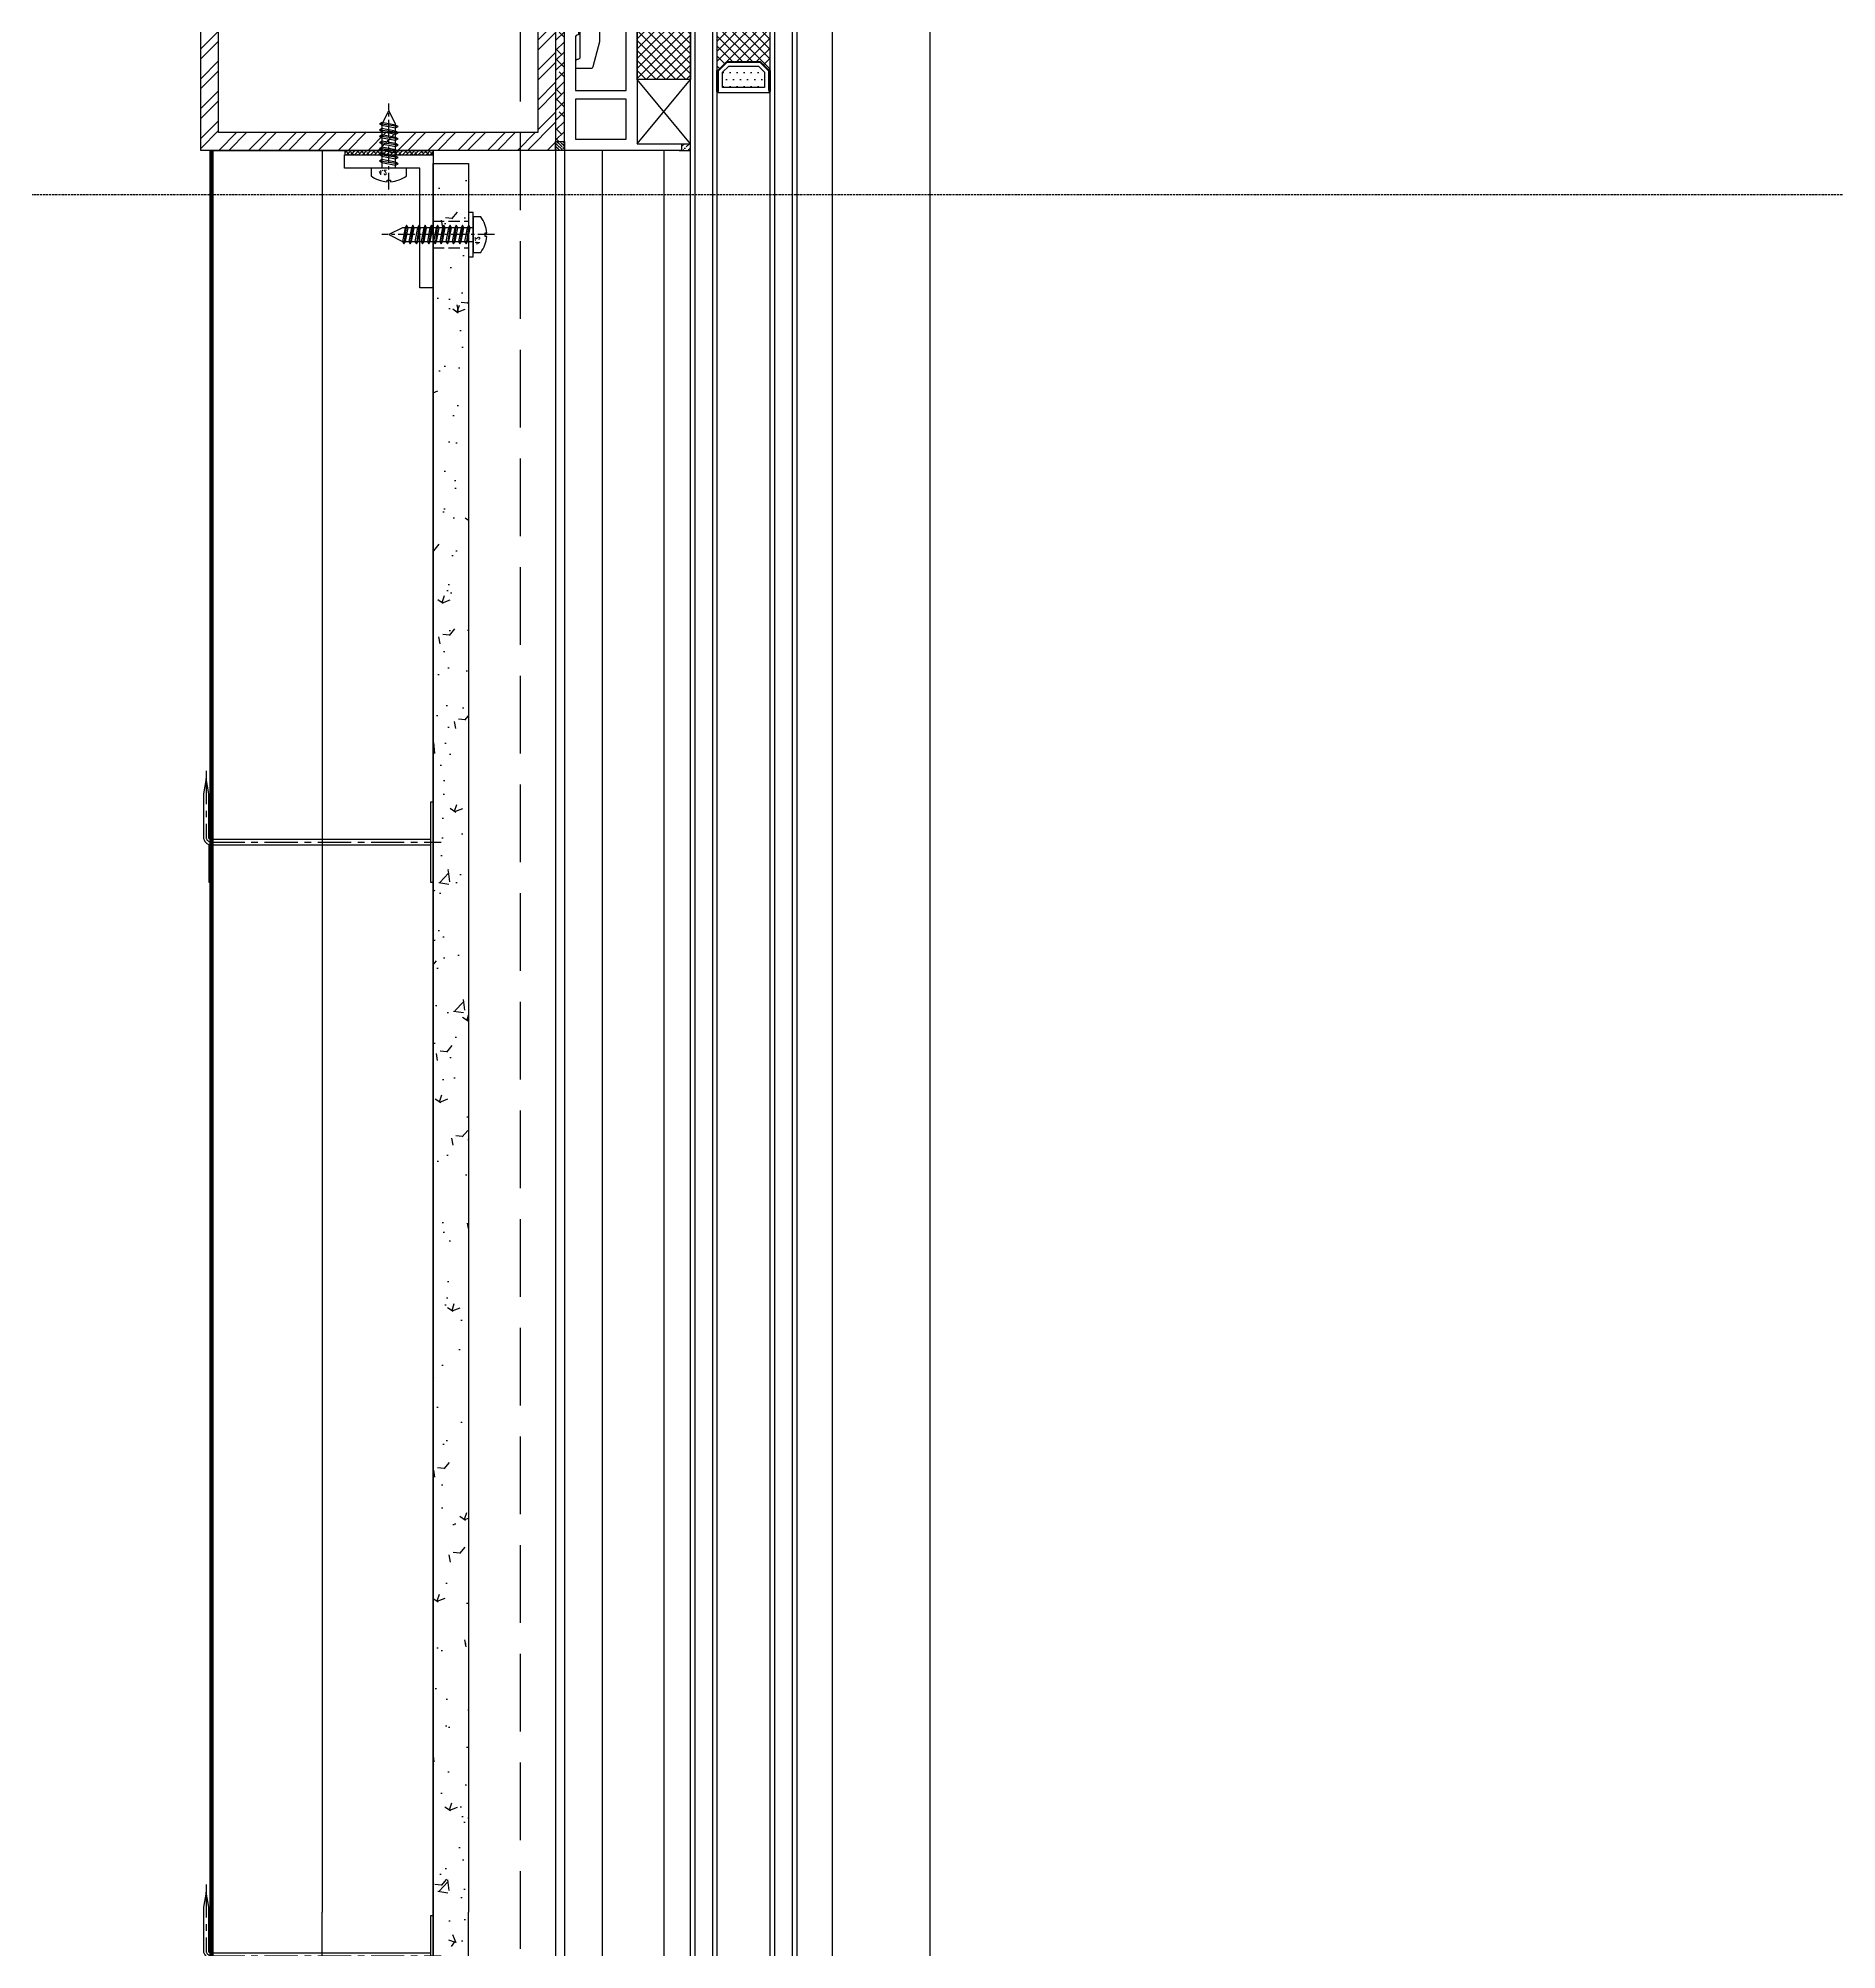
# Model space of a CAD drawing. Extents: x 220580 to 2027826, y -309201 to 71987.
# Drawn here: x 404677.1 to 405082.7, y -211924.6 to -211493.7 of the extents above; entities that cross this region are included whole.
import ezdxf
from ezdxf.enums import TextEntityAlignment as Align

# ---------------------------------------------------------------- set-up
doc = ezdxf.new("R2010")
doc.units = 0
for name, pattern in [('__DASH', [0.35, 0.25, -0.1]), ('AUSGEZOGEN', [0]), ('CENTER', [2, 1.25, -0.25, 0.25, -0.25]), ('DOTE', [2.4200000000000004, 2, -0.2, 0.02, -0.2]), ('ZN-CENTER', [2, 1.25, -0.25, 0.25, -0.25]), ('ZN-DASH', [0.35, 0.25, -0.1])]:
    doc.linetypes.add(name, pattern=pattern)
for name, color, linetype in [('!ZN1-填充-8', 8, 'Continuous'), ('!ZN3-其它材质幕墙-60', 60, 'Continuous'), ('!ZN3-玻璃幕墙-4', 4, 'Continuous'), ('!ZN3-铝板幕墙-3', 3, 'Continuous'), ('!ZN4-辅助材料-1', 1, 'Continuous'), ('!ZN4-配件-11', 11, 'Continuous'), ('!ZN5-钢材投影-40', 40, 'Continuous'), ('!ZN5-铝材投影-112', 112, 'Continuous'), ('!ZN5-铝材断面-6', 6, 'Continuous'), ('!ZN6-虚线-8', 8, 'ZN-DASH'), ('11紧固件', 11, 'Continuous'), ('2钢材断面', 2, 'Continuous'), ('A-AXIS-DOTE', 14, 'DOTE'), ('A-AXIS-DP', 126, 'Continuous'), ('A_Hatch', 8, 'Continuous'), ('BM', 8, '保温棉'), ('Fill', 8, 'Continuous'), ('型材截面颜色', 253, 'Continuous')]:
    doc.layers.add(name, color=color, linetype=linetype)
for name, color, linetype, lineweight in [('0CABR-填充', 8, 'Continuous', 5), ('0CABR-密封材料、垫片', 195, 'Continuous', 9), ('0填充', 8, 'Continuous', 13)]:
    doc.layers.add(name, color=color, linetype=linetype, lineweight=lineweight)
doc.styles.add('DHTEXT-1', font='ROMANS.shx', dxfattribs={"width": 0.7, "bigfont": 'CHINESE.shx'})
doc.linetypes.add('保温棉', pattern='A,0.006248399999999999,-6.2484,[134,ltypeshp.shx,S=6.2484,R=0,X=-6.2484,Y=0],-12.4968,[134,ltypeshp.shx,S=6.2484,R=180,X=6.2484,Y=0],-6.2484', length=24.9998484)

# ---------------------------------------------------------------- blocks, each defined once
blk = doc.blocks.new('20250821141233')
at = {"layer": 'A-AXIS-DOTE', "linetype": '__DASH', "ltscale": 2}
blk.add_line((131047.6927908896, 12500), (109500.0000000005, 12500.00000000012), dxfattribs=at)
blk = doc.blocks.new('20250822090122')
at = {"layer": 'A_Hatch'}
h = blk.add_hatch(dxfattribs=at)
h.set_pattern_fill('ANSI32', color=256)
h.set_pattern_definition([(45, (-80, -40), (-3.367596045400933, 3.367596045400933), []), (45, (-77.75493500000448, -40), (-3.367596045400933, 3.367596045400933), [])])
h.paths.add_polyline_path([(0, 40), (-80, 40), (-80, -40), (0, -40)])
h.paths.add_polyline_path([(-4, 36), (-4, -36), (-76, -36), (-76, 36)], flags=16)
at = {"layer": '2钢材断面'}
for points in [[(-80, 40), (0, 40), (0, -40), (-80, -40)], [(-76, 36), (-4, 36), (-4, -36), (-76, -36)]]:
    blk.add_lwpolyline(points, close=True, dxfattribs=at)
blk = doc.blocks.new('20230625105620')
at = {"layer": '0CABR-填充'}
h = blk.add_hatch(dxfattribs=at)
h.set_pattern_fill('ANSI38', color=256, scale=0.3, angle=90.00000000000001)
h.set_pattern_definition([(135, (669.6330778690171, -11486.45394119481), (-0.6735192090801863, -0.6735192090801866), []), (225, (669.6330778690171, -11486.45394119481), (-0.6735192090801858, -2.02055762724056), [2.38125, -1.42875])])
h.paths.add_polyline_path([(-5.199999999720603, 3.69999999992433), (-5.199999999953434, 4.500000000203727), (-8.5, 4.499999999970896), (-8.49999999976717, 7.499999999970896), (-5.199999999953434, 7.499999999970896), (-5.199999999953434, 8.300000000017462), (-9.49999999976717, 8.300000000017462), (-9.5, 3.69999999992433)])
h = blk.add_hatch(dxfattribs=at)
h.set_pattern_fill('ANSI38', color=256, scale=0.3, angle=90)
h.set_pattern_definition([(135, (669.6330778690754, -11486.45394119481), (-0.6735192090801865, -0.6735192090801864), []), (225, (669.6330778690754, -11486.45394119481), (-0.6735192090801867, -2.020557627240559), [2.38125, -1.42875])])
h.paths.add_polyline_path([(-5.199999999662396, 3.69999999992433), (-5.199999999895226, 4.500000000203727), (-8.499999999941792, 4.499999999970896), (-8.499999999708962, 7.499999999970896), (-5.199999999895226, 7.499999999970896), (-5.199999999895226, 8.300000000017462), (-9.499999999708962, 8.300000000017462), (-9.499999999941792, 3.69999999992433)])
h = blk.add_hatch(dxfattribs=at)
h.set_pattern_fill('ANSI38', color=256, scale=0.3, angle=90.00000000000001)
h.set_pattern_definition([(135, (669.6330778687843, -11498.45394119481), (-0.6735192090801863, -0.6735192090801866), []), (225, (669.6330778687843, -11498.45394119481), (-0.6735192090801858, -2.02055762724056), [2.38125, -1.42875])])
h.paths.add_polyline_path([(-5.199999999953434, -8.30000000007567), (-5.200000000186265, -7.499999999796273), (-8.50000000023283, -7.500000000029104), (-8.5, -4.500000000029104), (-5.200000000186265, -4.500000000029104), (-5.200000000186265, -3.699999999982538), (-9.5, -3.699999999982538), (-9.50000000023283, -8.30000000007567)])
h = blk.add_hatch(dxfattribs=at)
h.set_pattern_fill('ANSI38', color=256, scale=0.3, angle=90)
h.set_pattern_definition([(135, (669.6330778688425, -11498.45394119481), (-0.6735192090801865, -0.6735192090801864), []), (225, (669.6330778688425, -11498.45394119481), (-0.6735192090801867, -2.020557627240559), [2.38125, -1.42875])])
h.paths.add_polyline_path([(-5.199999999895226, -8.30000000007567), (-5.200000000128057, -7.499999999796273), (-8.500000000174623, -7.500000000029104), (-8.499999999941792, -4.500000000029104), (-5.200000000128057, -4.500000000029104), (-5.200000000128057, -3.699999999982538), (-9.499999999941792, -3.699999999982538), (-9.500000000174623, -8.30000000007567)])
at = {"layer": '!ZN4-辅助材料-1'}
for points in [[(-5.199999999662396, 3.69999999992433), (-5.199999999895226, 4.500000000203727), (-8.499999999941792, 4.499999999970896), (-8.499999999708962, 7.499999999970896), (-5.199999999895226, 7.499999999970896), (-5.199999999895226, 8.300000000017462), (-9.499999999708962, 8.300000000017462), (-9.499999999941792, 3.69999999992433), (-5.199999999662396, 3.69999999992433)], [(-5.199999999662396, -3.700000000215368), (-5.199999999895226, -4.500000000261934), (-8.499999999941792, -4.500000000261934), (-8.499999999708962, -7.500000000029104), (-5.199999999895226, -7.500000000261934), (-5.199999999895226, -8.30000000007567), (-9.499999999708962, -8.30000000007567), (-9.499999999941792, -3.699999999982538), (-5.199999999662396, -3.700000000215368)]]:
    blk.add_lwpolyline(points, dxfattribs=at)
at = {"layer": '!ZN5-铝材投影-112'}
blk.add_lwpolyline([(-4.499999999767169, 3.999999999970896), (-4.5, -4.000000000029104, -0.4142135623702536), (-4.999999999767169, -4.500000000029104), (-7.999999999767169, -4.500000000029104, 0.414213562373095), (-8.49999999976717, -5.000000000029104), (-8.49999999976717, -7.000000000029104, 0.414213562373095), (-7.999999999767169, -7.500000000029104), (-4.499999999476131, -7.500000000025466, -0.414213562373095), (-3.999999999476131, -8.000000000025466), (-3.999999999476131, -19.00000000002547, -0.414213562373095), (-4.499999999476131, -19.50000000002547, 0.414213562373095), (-4.999999999476131, -20.00000000002547), (-4.999999999476131, -21.50000000002547), (-1.491358648519963, -21.5000000000291, 0.3394542588629411), (-1.008395735407248, -21.12940952254576), (0.5, -15.5000000000291), (0.5, -0.5000000000291038), (0, -2.91038304567337e-11), (0.5, 0.4999999999708962), (0.5000000002328306, 15.4999999999709), (-1.008395735174417, 21.12940952248755, 0.3394542588629411), (-1.491358648519963, 21.4999999999709), (-4.999999999476131, 21.49999999996726), (-4.999999999476131, 19.99999999996726, 0.414213562373095), (-4.499999999476131, 19.49999999996726, -0.414213562373095), (-3.999999999476131, 18.99999999996726), (-3.999999999476131, 7.999999999967258, -0.414213562373095), (-4.499999999476131, 7.499999999967258), (-7.999999999767169, 7.499999999970896, 0.414213562373095), (-8.49999999976717, 6.999999999970896), (-8.49999999976717, 4.999999999970896, 0.414213562373095), (-7.999999999767169, 4.499999999970896), (-4.999999999767169, 4.499999999970896, -0.4142135623688329), (-4.499999999767169, 3.999999999970896)], format="xyb", close=True, dxfattribs=at)
at = {"layer": '0CABR-密封材料、垫片'}
for points in [[(-5.199999999720603, 3.69999999992433), (-5.199999999953434, 4.500000000203727), (-8.5, 4.499999999970896), (-8.49999999976717, 7.499999999970896), (-5.199999999953434, 7.499999999970896), (-5.199999999953434, 8.300000000017462), (-9.49999999976717, 8.300000000017462), (-9.5, 3.69999999992433), (-5.199999999720603, 3.69999999992433)], [(-5.199999999720603, -3.700000000215368), (-5.199999999953434, -4.500000000261934), (-8.5, -4.500000000261934), (-8.49999999976717, -7.500000000029104), (-5.199999999953434, -7.500000000261934), (-5.199999999953434, -8.30000000007567), (-9.49999999976717, -8.30000000007567), (-9.5, -3.699999999982538), (-5.199999999720603, -3.700000000215368)]]:
    blk.add_lwpolyline(points, dxfattribs=at)
blk = doc.blocks.new('20240131155736')
at = {"layer": '!ZN1-填充-8'}
h = blk.add_hatch(dxfattribs=at)
h.set_pattern_fill('ANSI36', color=256, scale=0.5, angle=270, style=0)
h.set_pattern_definition([(315, (4155.516182055328, -11794.82250172619), (1.543481520808761, -0.4209495056751171), [1.984375, -0.396875, 0, -0.396875])])
h.paths.add_polyline_path([(-0.7497986001617392, 0.7500036128367356), (-0.7497986001617392, -0.7500036128367356), (1.250202532093681, -0.7500036128367356), (1.250202532093681, 0.7500036128367356)])
at = {"layer": '!ZN4-辅助材料-1', "linetype": 'AUSGEZOGEN'}
blk.add_line((-1.250202532108233, 0.749996387068677), (1.250202532108233, 0.7500036128367356), dxfattribs=at)
blk = doc.blocks.new('20240131160147')
at = {"layer": '!ZN5-铝材断面-6'}
blk.add_lwpolyline([(-3.359996820086963, 1.24972521692689), (-3.360017300714389, 19.749725232934), (-0.8600173007143894, 19.749725232934), (-0.8599968200869625, -10.750274787526), (9.139988671027822, -10.75027476862306), (9.139988671027822, -12.25027476862306), (-17.2600001134706, -12.25027476875402), (-17.2600001134706, 15.24972523121687, -0.414213562373095), (-16.2600001134706, 16.24972523121687), (-15.06000012539153, 16.24972523121687, -0.414213562373095), (-14.06000012539153, 15.24972523121687), (-14.06000012539153, 13.74972523121687), (-14.2600001134706, 13.74972523121687, 0.414213562373095), (-14.7600001134706, 13.24972523121687), (-14.7600001134706, 1.249725235698861)], format="xyb", close=True, dxfattribs=at)
blk.add_lwpolyline([(-14.7600001134706, -0.7502747643011389), (-14.7600001134706, -9.750274768754025), (-3.359996820086963, -9.750274787525996), (-3.359996820086963, -0.7502747830731096)], close=True, dxfattribs=at)
at = {"layer": '!ZN1-填充-8', "ltscale": 50, "xscale": -1, "rotation": 180}
blk.add_blockref('20240131155736', (9.889797354408074, -11.50027115578996), dxfattribs=at)
blk = doc.blocks.new('20250822102610', base_point=(-89164.55327459493, -87453.63117898782))
at = {"layer": '!ZN1-填充-8'}
h = blk.add_hatch(dxfattribs=at)
h.set_pattern_fill('ANSI37', color=256, angle=-1.272221872585407e-14, style=0)
h.set_pattern_definition([(44.99999999999999, (0, 0), (-1.122532015133644, 1.122532015133644), []), (135, (0, 0), (-1.122532015133644, -1.122532015133644), [])])
edge = h.paths.add_edge_path()
edge.add_line((-89165.05327484866, -87423.13117512563), (-89151.55327484867, -87423.13118085341))
edge.add_line((-89151.55327484867, -87423.13118085341), (-89152.55327484867, -87424.13118000627))
edge.add_line((-89152.55327484867, -87424.13118000627), (-89152.55327484867, -87439.13118438769))
edge.add_line((-89152.55327484867, -87439.13118438769), (-89164.55327484867, -87439.13117682973))
edge.add_line((-89164.55327484867, -87439.13117682973), (-89164.55327484867, -87423.63117784967))
edge.add_arc((-89165.05327484867, -87423.63117512563), 0.5000000000074204, 359.9996878473482, 449.9999999983324)
at = {"layer": '!ZN1-填充-8', "ltscale": 100}
for p, q in [((-89152.5532746931, -87453.63117898782), (-89164.55327484867, -87439.13117682973)), ((-89164.55327459493, -87453.63117898782), (-89152.55327484867, -87439.13118438756))]:
    blk.add_line(p, q, dxfattribs=at)
at = {"layer": '!ZN4-辅助材料-1', "linetype": 'AUSGEZOGEN'}
blk.add_lwpolyline([(-89165.05327484866, -87423.13117512563), (-89151.55327484867, -87423.13118085341), (-89152.55327484867, -87424.13118000627), (-89152.55327484867, -87439.13118438769), (-89164.55327484867, -87439.13117682973), (-89164.55327484867, -87423.63117784967, 0.4142151580810171), (-89165.05327484866, -87423.13117512563), (-89165.05327484866, -87423.13117512563)], format="xyb", dxfattribs=at)
blk.add_lwpolyline([(-89152.55327484867, -87439.13118438768), (-89164.55327467559, -87439.13117716176), (-89164.55327469764, -87442.13117353823)], dxfattribs=at)
blk.add_lwpolyline([(-89164.55327459965, -87439.13117716176), (-89164.55327459493, -87453.63117898782), (-89152.5532746931, -87453.63117898782), (-89152.55327469783, -87439.13117716176)], close=True, dxfattribs=at)
blk = doc.blocks.new('20250822103338', base_point=(-89182.55327602196, -87455.13117897836))
at = {"layer": '0填充'}
h = blk.add_hatch(dxfattribs=at)
h.set_pattern_fill('ANSI38', color=256, angle=360, style=0)
h.set_pattern_definition([(45, (0, 0), (-1.122532015133644, 1.122532015133644), []), (134.9999999999999, (0, 0), (-3.367596045400932, 1.122532015133645), [3.96875, -2.38125])])
h.paths.add_polyline_path([(-89182.553276022, -87453.13117897836), (-89180.55327602198, -87453.13117897836), (-89180.55327602211, -87427.6311789784), (-89182.55327602211, -87427.6311789784)])
at = {"layer": '型材截面颜色', "ltscale": 60}
h = blk.add_hatch(dxfattribs=at)
h.set_pattern_fill('ANSI36', color=256, scale=0.3, angle=90.00000000000001)
h.set_pattern_definition([(135, (0, 0), (-0.9260889124852567, 0.2525697034050699), [1.190625, -0.238125, 0, -0.238125])])
h.paths.add_polyline_path([(-89182.55327602196, -87455.13117898106), (-89182.55327602196, -87453.13104161006), (-89180.55326710995, -87453.1311102956), (-89180.55326710995, -87455.13124766659)])
at = {"layer": '!ZN4-辅助材料-1'}
for points in [[(-89180.55327602195, -87427.6311789784), (-89182.55327602195, -87427.6311789784), (-89182.55327602196, -87453.13117897836), (-89180.55327602196, -87453.13117897836)], [(-89182.55327602196, -87455.13117897836), (-89182.55327602196, -87453.13104160737), (-89180.55326570052, -87453.13103338321), (-89180.55326570052, -87455.1311707542)]]:
    blk.add_lwpolyline(points, close=True, dxfattribs=at)
at = {"layer": '0CABR-密封材料、垫片'}
blk.add_lwpolyline([(-89180.55327602195, -87427.6311789784), (-89182.55327602195, -87427.6311789784), (-89182.55327602196, -87455.13117897836), (-89180.55327602196, -87455.13117897836)], close=True, dxfattribs=at)
blk = doc.blocks.new('20250822103828')
at = {"layer": '!ZN4-辅助材料-1', "ltscale": 100}
for name, p in [('20250822102610', (18.40000010126096, 1.499999990541255)), ('20250822103338', (0, 0))]:
    blk.add_blockref(name, p, dxfattribs=at)
at = {"layer": '!ZN6-虚线-8', "ltscale": 50}
blk.add_blockref('20240131160147', (19.26000011348515, 12.25027476875402), dxfattribs=at)
blk = doc.blocks.new('*U281')
at = {"layer": '!ZN1-填充-8'}
h = blk.add_hatch(dxfattribs=at)
h.set_pattern_fill('ANSI37', color=256, scale=0.5, style=0)
h.set_pattern_definition([(45, (104147.152268232, 29987.51196815458), (-1.122532015133644, 1.122532015133644), []), (135, (104147.152268232, 29987.51196815458), (-1.122532015133644, -1.122532015133644), [])])
h.paths.add_polyline_path([(-5.000001026521204, -7.999999998435669), (-19.0000010265212, -7.999999998435669), (-18.0000010265212, -8.99999999843567), (-18.0000010265212, -21.99999999843567), (-17.7500010265212, -21.99999999843567), (-15.7500010265212, -19.99999999843567), (-8.250001026521204, -19.99999999843567), (-6.250001026521204, -21.99999999843567), (-6.000001026521204, -21.99999999843567), (-6.000001026521204, -8.99999999843567)])
h = blk.add_hatch(dxfattribs=at)
h.set_pattern_fill('DOTS', color=8, angle=-1.272221872585407e-14, style=0)
h.set_pattern_definition([(0, (104147.152268232, 29987.51196815458), (0.7937500000000003, 1.5875), [0, -1.5875])])
h.paths.add_polyline_path([(-15.33578673216107, -21.00000143289799), (-8.664213388663484, -21.00000143289799), (-7.249997335646185, -22.41421748591165), (-7.249997335646185, -25.80000143289726), (-16.74999733564619, -25.80000143289726), (-16.74999733564619, -22.41421203638674)])
for points in [[(-18, -26.75000102790364), (-18, -22.00000102790364), (-17.75, -22.00000102790364), (-17.75, -26.75000102790364)], [(-6.25, -26.75000102790364), (-6.25, -22.00000102790364), (-6, -22.00000102790364), (-6, -26.75000102790364)]]:
    blk.add_hatch(color=256, dxfattribs=at).paths.add_polyline_path(points)
for p, q in [((-23, -8.000001027907274), (-23.00000000001455, -968.0852176075241)), ((-19.00000102947524, -7.999999998435669), (-19.00000102947524, -968.0852165780561)), ((-4.999999091349309, -7.999999998435669), (-4.999999091363861, -968.0852165780561)), ((-1.000000120824552, -8.000001027907274), (-1.000000120839104, -968.0852176075241))]:
    blk.add_line(p, q, dxfattribs=at)
at = {"layer": '!ZN3-玻璃幕墙-4'}
for points in [[(-24.00000000001455, -968.0852176075241), (-24, -9.000001027907274), (-23, -8.000001027907274), (-19, -8.000001027907274), (-18, -9.000001027907274), (-18.00000000001455, -968.0852176075241)], [(-6.000000000014552, -968.0852176075241), (-6, -9.000001027903636), (-5, -8.000001027903636), (-1, -8.000001027903636), (0, -9.000001027903636), (-1.455191522836685e-11, -968.0852176075241)]]:
    blk.add_lwpolyline(points, dxfattribs=at)
at = {"layer": '!ZN4-辅助材料-1'}
for points in [[(-5.000001026521204, -7.999999998435669), (-19.0000010265212, -7.999999998435669), (-18.0000010265212, -8.99999999843567), (-18.0000010265212, -21.99999999843567), (-17.7500010265212, -21.99999999843567), (-15.7500010265212, -19.99999999843567), (-8.250001026521204, -19.99999999843567), (-8.250001026521204, -19.99999999843567), (-6.250001026521204, -21.99999999843567), (-6.000001026521204, -21.99999999843567), (-6.000001026521204, -8.99999999843567), (-5.000001026521204, -7.999999998435669)], [(-15.74999993958045, -20.00000102790364), (-8.250000060419552, -20.00000102790364), (-6.250000060419552, -22.00000102790364), (-6.250000060419552, -27.00000102790364), (-17.75000006041955, -27.00000102790364), (-17.75000006041955, -22.00000102790364)], [(-15.33578673216107, -21.00000143289799), (-8.664213388663484, -21.00000143289799), (-7.249997335646185, -22.41421748591165), (-7.249997335646185, -25.80000143289726), (-16.74999733564619, -25.80000143289726), (-16.74999733564619, -22.41421203638674)], [(-18, -26.75000102790364), (-18, -22.00000102790364), (-17.75, -22.00000102790364), (-17.75, -26.75000102790364)], [(-6.25, -26.75000102790364), (-6.25, -22.00000102790364), (-6, -22.00000102790364), (-6, -26.75000102790364)]]:
    blk.add_lwpolyline(points, close=True, dxfattribs=at)
blk.add_lwpolyline([(-17.74999853286135, -26.40000038206927), (-17.65000006041373, -26.40000038206927), (-17.65000006041373, -22.04142079812664), (-15.70857608562801, -20.09999682333728), (-8.291423709393712, -20.09999682333728), (-6.349998532867176, -22.04142199986745), (-6.349998532867176, -26.40000102790509), (-6.250000060419552, -26.40000102790509), (-6.349998532867176, -26.40000102790509)], dxfattribs=at)
at = {"layer": '!ZN5-钢材投影-40', "ltscale": 0.3}
blk.add_line((-54.39999999999418, 1581.043944397796), (-54.39999999999418, -968.0852176075241), dxfattribs=at)
at = {"layer": '!ZN5-铝材投影-112'}
for p, q in [((7.999997113627614, 1581.043944397796), (7.999997113627614, -968.0852176075241)), ((30.0000000448199, 1581.043944397796), (30.0000000448199, -968.0852176075241)), ((-52.40170605068852, -39.99999999995634), (-52.40170605068852, -968.0852176075241)), ((-43.9017349172791, -39.99999999995634), (-43.9017349172791, -968.0852176075241)), ((-30.00001585268183, -39.99999999995634), (-30.00001585268183, -968.0852176075241))]:
    blk.add_line(p, q, dxfattribs=at)
at = {"layer": '!ZN6-虚线-8', "color": 8, "linetype": 'ZN-DASH', "ltscale": 70}
blk.add_line((-62.39999999999418, 1581.043944397796), (-62.39999999999418, -968.0852176075241), dxfattribs=at)
at = {"layer": 'Defpoints', "color": 250}
blk.add_point((-6.000001026521204, -20.00000102790364), dxfattribs=at)
at = {"layer": '!ZN4-辅助材料-1', "ltscale": 100}
blk.add_blockref('20250822103828', (-54.39999999999418, -40), dxfattribs=at)
at = {"layer": '!ZN5-铝材断面-6', "ltscale": 100}
blk.add_blockref('20250822090122', (-54.39999999999418, 0), dxfattribs=at)
at = {"layer": '0CABR-填充', "ltscale": 20}
blk.add_blockref('20230625105620', (-44.9000000001688, 0), dxfattribs=at)
blk = doc.blocks.new('*U1909')
at = {"linetype": 'ByBlock', "ltscale": 15}
blk.add_lwpolyline([(0.599999999627471, 0.599999999627471), (0.599999999627471, 50.00000000000342, -0.414213562373095), (1.199999999254942, 50.5999999996309), (10.93635668896604, 50.5999999996309), (14.33912577864248, 51.19999999925837), (10.93635668896604, 51.79999999888584), (1.199999999254942, 51.79999999888584, 0.414213562373095), (-0.599999999627471, 50.00000000000342), (-0.599999999627471, 0.599999999627471)], format="xyb", dxfattribs=at)
for points in [[(-0.4970562745584175, 50.5999999996309), (-8.999999994412065, 50.5999999996309), (-8.999999994412065, 50.00000000000342), (-0.599999999627471, 50.00000000000342)], [(0.599999999627471, 50.00000000000342), (8.999999994412065, 50.00000000000342), (8.999999994412065, 50.5999999996309), (1.199999999254942, 50.5999999996309)]]:
    blk.add_lwpolyline(points, dxfattribs=at)
at = {"color": 0, "linetype": 'ZN-CENTER', "ltscale": 6}
blk.add_lwpolyline([(16.10812437337995, 51.19999999925837), (1.199999999254942, 51.19999999925837, 0.4142135623730951), (0, 50.00000000000342), (0, -1.813810506033718)], format="xyb", dxfattribs=at)
at = {"linetype": 'ByBlock', "ltscale": 15}
blk.add_lwpolyline([(-8.999999994412065, 0.599999999627471), (-8.999999994412065, 0), (8.999999994412065, 0), (8.999999994412065, 0.599999999627471)], close=True, dxfattribs=at)
blk = doc.blocks.new('*U2091')
at = {"color": 0, "linetype": 'CENTER', "ltscale": 3}
blk.add_line((-4.851510917911964, 2.913225216616411e-13), (14.54315256367451, -8.526512829121202e-15), dxfattribs=at)
at = {"linetype": 'ByBlock', "ltscale": 10}
for p, q in [((0, 1.550000000000024), (9.895000016689004, 1.549999999999739)), ((0.9859588387780631, 2.110000000000021), (1.57904116122194, -2.110000000000007)), ((2.385958838778063, 2.109999999999977), (2.97904116122194, -2.110000000000051)), ((3.785958838778063, 2.109999999999933), (4.37904116122194, -2.110000000000094)), ((5.185958838778062, 2.109999999999889), (5.779041161221939, -2.110000000000138)), ((6.585958838778063, 2.109999999999845), (7.17904116122194, -2.110000000000182)), ((7.985958838778063, 2.109999999999801), (8.57904116122194, -2.110000000000226)), ((9.385958838778063, 2.109999999999757), (9.97904116122194, -2.11000000000027)), ((9.895000016689004, 1.549999999999739), (13, -2.927436071331612e-13)), ((9.895000016689004, -1.550000000000255), (0, -1.549999999999945)), ((13, -2.927436071331612e-13), (9.895000016689004, -1.550000000000255))]:
    blk.add_line(p, q, dxfattribs=at)
blk.add_lwpolyline([(-3.087680633323398, 0.4000000000000909, -0.1514667514007003), (-1.723475382979757, 4), (0, 4), (0, -4), (-1.723475382979757, -4, -0.1514667514007005), (-3.087680633323398, -0.4000000000000892), (-2.699999999999932, -0.3999999999999773), (-2.699999999999932, 0.4000000000000341)], format="xyb", close=True, dxfattribs=at)
for points in [[(1.255725010475717, -1.549999999999976), (0.6626426880318403, 1.550000000000018), (0.9859588387779494, 2.109999999999935), (1.309274989524115, 1.550000000000018), (1.902357311968163, -1.549999999999976), (1.57904116122194, -2.10999999999995)], [(2.655725010475717, -1.55000000000002), (2.06264268803184, 1.549999999999975), (2.385958838777949, 2.109999999999892), (2.709274989524115, 1.549999999999975), (3.302357311968163, -1.55000000000002), (2.97904116122194, -2.109999999999994)], [(4.055725010475717, -1.550000000000064), (3.46264268803184, 1.549999999999931), (3.785958838777949, 2.109999999999848), (4.109274989524115, 1.549999999999931), (4.702357311968163, -1.550000000000064), (4.37904116122194, -2.110000000000038)], [(5.455725010475716, -1.550000000000108), (4.86264268803184, 1.549999999999887), (5.185958838777949, 2.109999999999804), (5.509274989524115, 1.549999999999887), (6.102357311968162, -1.550000000000108), (5.779041161221939, -2.110000000000082)], [(6.855725010475717, -1.550000000000152), (6.26264268803184, 1.549999999999843), (6.585958838777949, 2.10999999999976), (6.909274989524115, 1.549999999999843), (7.502357311968162, -1.550000000000152), (7.17904116122194, -2.110000000000126)], [(8.255725010475718, -1.550000000000196), (7.66264268803184, 1.549999999999799), (7.985958838777949, 2.109999999999716), (8.309274989524116, 1.549999999999799), (8.902357311968164, -1.550000000000196), (8.57904116122194, -2.11000000000017)], [(9.655725010475717, -1.55000000000024), (9.06264268803184, 1.549999999999755), (9.385958838777949, 2.109999999999672), (9.709274989524115, 1.549999999999755), (10.30235731196816, -1.55000000000024), (9.97904116122194, -2.110000000000213)]]:
    blk.add_lwpolyline(points, close=True, dxfattribs=at)
at = {"layer": 'Defpoints', "color": 0, "ltscale": 10, "style": 'DHTEXT-1', "width": 0.7}
blk.add_text('4.2', height=1, rotation=90, dxfattribs=at).set_placement((-0.4943080637851551, -1.360906739295894), align=Align.CENTER)
blk = doc.blocks.new('*U2090')
at = {"color": 0, "linetype": 'CENTER', "ltscale": 3}
blk.add_line((-4.851510917911964, 2.913225216616411e-13), (20.54315256367451, -4.2632564145606e-15), dxfattribs=at)
at = {"linetype": 'ByBlock', "ltscale": 10}
for p, q in [((0, 1.550000000000024), (15.895000016689, 1.549999999999744)), ((0.9859588387780631, 2.110000000000021), (1.57904116122194, -2.110000000000007)), ((2.385958838778063, 2.109999999999994), (2.97904116122194, -2.110000000000034)), ((3.785958838778063, 2.109999999999967), (4.37904116122194, -2.110000000000061)), ((5.185958838778062, 2.10999999999994), (5.779041161221939, -2.110000000000087)), ((6.585958838778063, 2.109999999999913), (7.17904116122194, -2.110000000000114)), ((7.985958838778063, 2.109999999999886), (8.57904116122194, -2.110000000000142)), ((9.385958838778063, 2.109999999999859), (9.97904116122194, -2.110000000000168)), ((10.78595883877806, 2.109999999999832), (11.37904116122194, -2.110000000000196)), ((12.18595883877806, 2.109999999999805), (12.77904116122194, -2.110000000000222)), ((13.58595883877806, 2.109999999999778), (14.17904116122194, -2.110000000000249)), ((14.98595883877806, 2.109999999999751), (15.57904116122194, -2.110000000000277)), ((15.895000016689, 1.549999999999744), (19, -2.884803507186006e-13)), ((15.895000016689, -1.550000000000251), (0, -1.549999999999945)), ((19, -2.884803507186006e-13), (15.895000016689, -1.550000000000251))]:
    blk.add_line(p, q, dxfattribs=at)
blk.add_lwpolyline([(-3.087680633323398, 0.4000000000000909, -0.1514667514007003), (-1.723475382979757, 4), (0, 4), (0, -4), (-1.723475382979757, -4, -0.1514667514007005), (-3.087680633323398, -0.4000000000000892), (-2.699999999999932, -0.3999999999999773), (-2.699999999999932, 0.4000000000000341)], format="xyb", close=True, dxfattribs=at)
for points in [[(1.255725010475717, -1.549999999999976), (0.6626426880318403, 1.550000000000018), (0.9859588387779494, 2.109999999999935), (1.309274989524115, 1.550000000000018), (1.902357311968163, -1.549999999999976), (1.57904116122194, -2.10999999999995)], [(2.655725010475717, -1.550000000000003), (2.06264268803184, 1.549999999999991), (2.385958838777949, 2.109999999999908), (2.709274989524115, 1.549999999999991), (3.302357311968163, -1.550000000000003), (2.97904116122194, -2.109999999999977)], [(4.055725010475717, -1.55000000000003), (3.46264268803184, 1.549999999999965), (3.785958838777949, 2.109999999999881), (4.109274989524115, 1.549999999999965), (4.702357311968163, -1.55000000000003), (4.37904116122194, -2.110000000000004)], [(5.455725010475716, -1.550000000000057), (4.86264268803184, 1.549999999999937), (5.185958838777949, 2.109999999999855), (5.509274989524115, 1.549999999999937), (6.102357311968162, -1.550000000000057), (5.779041161221939, -2.110000000000031)], [(6.855725010475717, -1.550000000000084), (6.26264268803184, 1.549999999999911), (6.585958838777949, 2.109999999999828), (6.909274989524115, 1.549999999999911), (7.502357311968162, -1.550000000000084), (7.17904116122194, -2.110000000000058)], [(8.255725010475718, -1.550000000000111), (7.66264268803184, 1.549999999999883), (7.985958838777949, 2.1099999999998), (8.309274989524116, 1.549999999999883), (8.902357311968164, -1.550000000000111), (8.57904116122194, -2.110000000000085)], [(9.655725010475717, -1.550000000000138), (9.06264268803184, 1.549999999999857), (9.385958838777949, 2.109999999999774), (9.709274989524115, 1.549999999999857), (10.30235731196816, -1.550000000000138), (9.97904116122194, -2.110000000000111)], [(11.05572501047572, -1.550000000000165), (10.46264268803184, 1.54999999999983), (10.78595883877795, 2.109999999999746), (11.10927498952411, 1.54999999999983), (11.70235731196816, -1.550000000000165), (11.37904116122194, -2.110000000000139)], [(12.45572501047572, -1.550000000000192), (11.86264268803184, 1.549999999999803), (12.18595883877795, 2.10999999999972), (12.50927498952412, 1.549999999999803), (13.10235731196816, -1.550000000000192), (12.77904116122194, -2.110000000000166)], [(13.85572501047572, -1.550000000000219), (13.26264268803184, 1.549999999999776), (13.58595883877795, 2.109999999999693), (13.90927498952411, 1.549999999999776), (14.50235731196816, -1.550000000000219), (14.17904116122194, -2.110000000000193)], [(15.25572501047572, -1.550000000000246), (14.66264268803184, 1.549999999999749), (14.98595883877795, 2.109999999999665), (15.30927498952412, 1.549999999999749), (15.90235731196816, -1.550000000000246), (15.57904116122194, -2.11000000000022)]]:
    blk.add_lwpolyline(points, close=True, dxfattribs=at)
at = {"layer": 'Defpoints', "color": 0, "ltscale": 10, "style": 'DHTEXT-1', "width": 0.7}
blk.add_text('4.2', height=1, rotation=90, dxfattribs=at).set_placement((-0.4943080637851551, -1.360906739295894), align=Align.CENTER)
blk = doc.blocks.new('*U1912')
at = {"linetype": 'ByBlock', "ltscale": 10}
blk.add_lwpolyline([(0, -5), (1, -5), (1, 5), (0, 5)], close=True, dxfattribs=at)
blk = doc.blocks.new('*U291')
at = {"layer": '!ZN1-填充-8', "ltscale": 10}
h = blk.add_hatch(dxfattribs=at)
h.set_pattern_fill('AR-CONC', color=8, scale=10)
h.set_pattern_definition([(49.99999999999999, (102.612569630171, 0), (18.2184668996004, -1.593908553890308), [1.905, -20.955]), (355, (102.612569630171, 0), (-3.524282597566698, 19.105664288218), [1.524, -16.764]), (100.451, (104.130769630171, -0.132825), (14.69425016659592, 17.51166878202919), [1.619, -17.809]), (46.18420000000002, (102.612569630171, 5.08), (27.10790408921299, -4.204232793272713), [2.857499999999999, -31.43249999999999]), (96.6356, (104.871559630171, 4.729649999999999), (23.74042344662372, 24.74255558900492), [2.4285, -26.7135]), (351.1840000000001, (102.612569630171, 5.08), (23.74046058139339, 24.74251178605977), [2.286, -25.146]), (21, (105.152569630171, 3.81), (15.16148798353833, -10.22655185167625), [1.905, -20.955]), (326.0000000000001, (105.152569630171, 3.81), (6.180202834764708, 18.41879661223193), [1.524, -16.764]), (71.4514, (106.416019630171, 2.95779), (21.34164907701244, 8.192285771605745), [1.619, -17.809]), (37.50000000000001, (102.612569630171, 0), (0.308860325059182, 8.455503887315311), [0, -16.5608, 0, -17.018, 0, -16.8275]), (7.499999999999999, (102.612569630171, 0), (6.681966251030574, 10.01805748181195), [0, -9.7028, 0, -16.1798, 0, -6.4135]), (327.5, (96.94836963017104, 0), (13.55905951668714, -0.5728743992673435), [0, -6.35, 0, -19.812, 0, -26.289]), (317.5, (94.40836963017102, 0), (14.81291813860181, 2.542649103333303), [0, -8.255, 0, -13.1572, 0, -18.669])])
edge = h.paths.add_edge_path()
edge.add_line((309.8424054912753, 8), (0, 8))
edge.add_line((0, 8), (0, 0))
edge.add_line((0, 0), (309.8424054912753, 0))
at = {"layer": '!ZN1-填充-8', "const_width": 1}
blk.add_lwpolyline([(198.0000000009787, 58), (309.8424054912753, 58)], dxfattribs=at)
at = {"layer": '!ZN3-其它材质幕墙-60', "ltscale": 20}
blk.add_lwpolyline([(309.8424054912753, 8), (0, 8), (0, 0), (309.8424054912753, 0)], dxfattribs=at)
at = {"layer": '!ZN5-铝材投影-112'}
blk.add_lwpolyline([(-2, 8), (28, 8), (28, 11), (1, 11), (1, 28), (-2, 28)], close=True, dxfattribs=at)
at = {"layer": '!ZN6-虚线-8', "color": 8, "linetype": 'ZN-DASH', "ltscale": 10}
for p, q in [((12.99999999999996, 8), (12.99999999999996, 0)), ((18.99999999999996, 8), (18.99999999999996, 0))]:
    blk.add_line(p, q, dxfattribs=at)
at = {"layer": 'BM'}
blk.add_line((198.0000000009787, 33), (309.8424054912753, 33), dxfattribs=at)
at = {"layer": 'Defpoints', "color": 8}
blk.add_lwpolyline([(309.8424054912753, 58), (198.0000000009787, 58), (198.0000000009787, 8), (309.8424054912753, 8)], dxfattribs=at)
at = {"layer": '!ZN4-配件-11', "color": 1}
blk.add_blockref('*U1909', (300, 8), dxfattribs=at)
for name, p, rotation in [('*U2091', (1, 18), 180), ('*U2090', (16.00000000000005, -1), 89.99999999999997)]:
    blk.add_blockref(name, p, dxfattribs=dict(at, rotation=rotation))
at = {"layer": '!ZN4-配件-11', "extrusion": (0, 0, -1), "zscale": -1, "rotation": 270}
blk.add_blockref('*U1912', (-15.99999999999976, -8.881784197001252e-16), dxfattribs=at)
blk = doc.blocks.new('20250828132035')
at = {"layer": '!ZN1-填充-8', "ltscale": 10}
h = blk.add_hatch(dxfattribs=at)
h.set_pattern_fill('AR-CONC', color=8, scale=10)
h.set_pattern_definition([(49.99999999999999, (117083.7954546826, 33037.51196826017), (18.2184668996004, -1.593908553890308), [1.905, -20.955]), (355, (117083.7954546826, 33037.51196826017), (-3.524282597566698, 19.105664288218), [1.524, -16.764]), (100.451, (117085.3136546826, 33037.37914326016), (14.69425016659592, 17.51166878202919), [1.619, -17.809]), (46.18420000000002, (117083.7954546826, 33042.59196826018), (27.10790408921299, -4.204232793272713), [2.857499999999985, -31.43249999999988]), (96.6356, (117086.0544446826, 33042.24161826016), (23.74042344662372, 24.74255558900492), [2.4285, -26.7135]), (351.1840000000001, (117083.7954546826, 33042.59196826018), (23.74046058139339, 24.74251178605977), [2.286, -25.146]), (21, (117086.3354546826, 33041.32196826016), (15.16148798353833, -10.22655185167625), [1.905, -20.955]), (326.0000000000001, (117086.3354546826, 33041.32196826016), (6.180202834764708, 18.41879661223193), [1.524, -16.764]), (71.4514, (117087.5989046826, 33040.46975826018), (21.34164907701244, 8.192285771605745), [1.619, -17.809]), (37.50000000000001, (117083.7954546826, 33037.51196826017), (0.308860325059182, 8.455503887315311), [0, -16.5608, 0, -17.018, 0, -16.8275]), (7.499999999999999, (117083.7954546826, 33037.51196826017), (6.681966251030574, 10.01805748181195), [0, -9.7028, 0, -16.1798, 0, -6.4135]), (327.5, (117078.1312546826, 33037.51196826017), (13.55905951668714, -0.5728743992673435), [0, -6.35, 0, -19.812, 0, -26.289]), (317.5, (117075.5912546826, 33037.51196826017), (14.81291813860181, 2.542649103333303), [0, -8.255, 0, -13.1572, 0, -18.669])])
edge = h.paths.add_edge_path()
edge.add_line((517.9999832845642, 12112.84240527102), (517.9999832845642, 12507.00000033531))
edge.add_line((517.9999832845642, 12507.00000033531), (525.9999832845642, 12507.00000033531))
edge.add_line((525.9999832845642, 12507.00000033531), (525.9999832845642, 12112.84240527102))
at = {"layer": 'Fill', "ltscale": 50}
h = blk.add_hatch(dxfattribs=at)
h.set_pattern_fill('ANSI38', color=256, scale=0.4, style=0)
h.set_pattern_definition([(45, (498.0650008347584, 12509.00000033344), (-0.4490128060534577, 0.4490128060534577), []), (135, (498.0650008347584, 12509.00000033344), (-1.347038418160373, 0.4490128060534578), [1.5875, -0.9525000000000001])])
h.paths.add_polyline_path([(498.0650008347584, 12510.00000033344), (498.0650008347584, 12509.00000033344), (517.9999832845642, 12509.00000033344), (517.9999832845642, 12510.00000033344)])
at = {"layer": '!ZN1-填充-8', "const_width": 1}
blk.add_lwpolyline([(467.9999832845642, 12510.00000033344), (467.9999832845642, 12112.84240527102)], dxfattribs=at)
at = {"layer": '!ZN3-其它材质幕墙-60', "ltscale": 20}
blk.add_lwpolyline([(517.9999832845642, 12112.84240527102), (517.9999832845642, 12507.00000033531), (525.9999832845642, 12507.00000033531), (525.9999832845642, 12112.84240527102)], dxfattribs=at)
at = {"layer": '!ZN5-铝材投影-112'}
blk.add_lwpolyline([(517.9999832845642, 12509.00000033531), (517.9999832845642, 12479.00000033531), (514.9999832845642, 12479.00000033531), (514.9999832845642, 12506.00000033531), (497.9999832845642, 12506.00000033531), (497.9999832845642, 12509.00000033531)], close=True, dxfattribs=at)
at = {"layer": '!ZN6-虚线-8', "color": 8, "linetype": 'ZN-DASH', "ltscale": 10}
for p, q in [((517.9999832845642, 12494.00000033531), (525.9999832845642, 12494.00000033531)), ((517.9999832845642, 12488.00000033531), (525.9999832845642, 12488.00000033531))]:
    blk.add_line(p, q, dxfattribs=at)
at = {"layer": '11紧固件', "ltscale": 50}
blk.add_lwpolyline([(498.0650008347584, 12510.00000033344), (498.0650008347584, 12509.00000033344), (517.9999832845642, 12509.00000033344), (517.9999832845642, 12510.00000033344), (498.0650008347584, 12510.00000033344)], dxfattribs=at)
at = {"layer": 'BM'}
blk.add_line((492.9999832845642, 12510.00000033344), (492.9999832845642, 12112.84240527102), dxfattribs=at)
at = {"layer": 'Defpoints', "color": 8}
blk.add_lwpolyline([(467.9999832845642, 12112.84240527102), (467.9999832845642, 12510.00000033344), (517.9999832845642, 12510.00000033344), (517.9999832845642, 12112.84240527102)], dxfattribs=at)
at = {"layer": '!ZN4-配件-11', "color": 1, "xscale": -1, "rotation": 270}
blk.add_blockref('*U2091', (507.9999832845642, 12506.00000033531), dxfattribs=at)
at = {"layer": '!ZN4-配件-11', "color": 1, "xscale": -1}
blk.add_blockref('*U2090', (526.9999832845642, 12491.00000033531), dxfattribs=at)
at = {"layer": '!ZN4-配件-11', "extrusion": (0, 0, -1), "xscale": -1, "zscale": -1}
blk.add_blockref('*U1912', (-525.9999832845642, 12491.00000033531), dxfattribs=at)
at = {"layer": '!ZN4-配件-11', "color": 1, "rotation": 90}
blk.add_blockref('*U1909', (517.9999832845642, 12354.03652224594), dxfattribs=at)
at = {"ltscale": 50}
blk.add_blockref('*U281', (599.9999832845642, 12550.00000033344), dxfattribs=at)
at = {"rotation": 90}
blk.add_blockref('*U291', (525.9999832845642, 11802.99999977974), dxfattribs=at)
blk = doc.blocks.new('A$Cd368c47f')
at = {"ltscale": 30}
blk.add_blockref('20250828132035', (200.0000167153194, 1.213338691741228e-07), dxfattribs=at)

msp = doc.modelspace()

# ---------------------------------------------------------------- block references
at = {"layer": 'A-AXIS-DP', "ltscale": 2800}
msp.add_blockref('20250821141233', (278948.1902592773, -224028.9690525696), dxfattribs=at)

# ---------------------------------------------------------------- next in the draw order: block references
at = {"layer": '!ZN3-铝板幕墙-3', "ltscale": 2000}
msp.add_blockref('A$Cd368c47f', (404048.1902592778, -224028.9690525695), dxfattribs=at)

doc.saveas('drawing.dxf')
